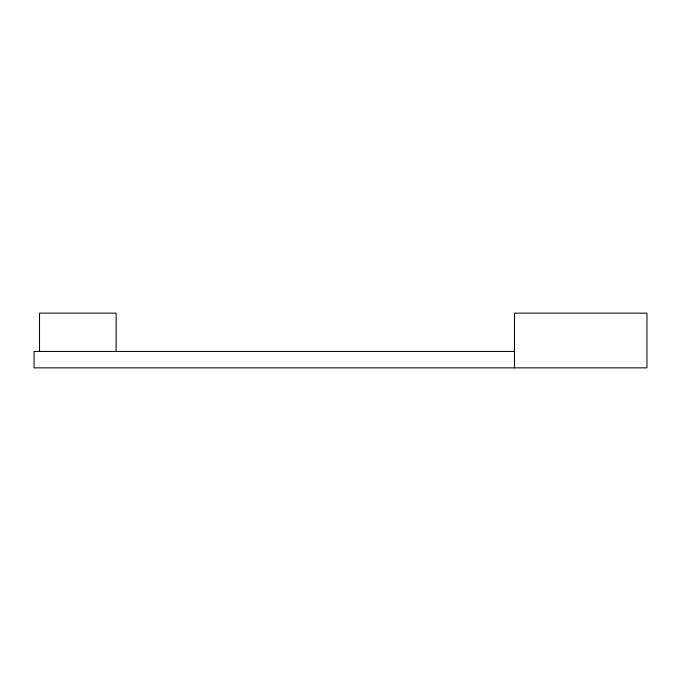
<?xml version="1.0" encoding="UTF-8"?>
<svg xmlns="http://www.w3.org/2000/svg" width="681" height="681" viewBox="0 0 681 681"><rect width="100%" height="100%" fill="white"/><g stroke="black" fill="none" stroke-linecap="round" stroke-linejoin="round"><path stroke-width="1.02" d="M514.487 351.447L34.05 351.447L34.05 367.859L646.95 367.859L646.95 313.141L514.487 313.141L514.487 367.859M116.136 351.447L116.136 313.141L39.524 313.141L39.524 351.447"/></g></svg>
